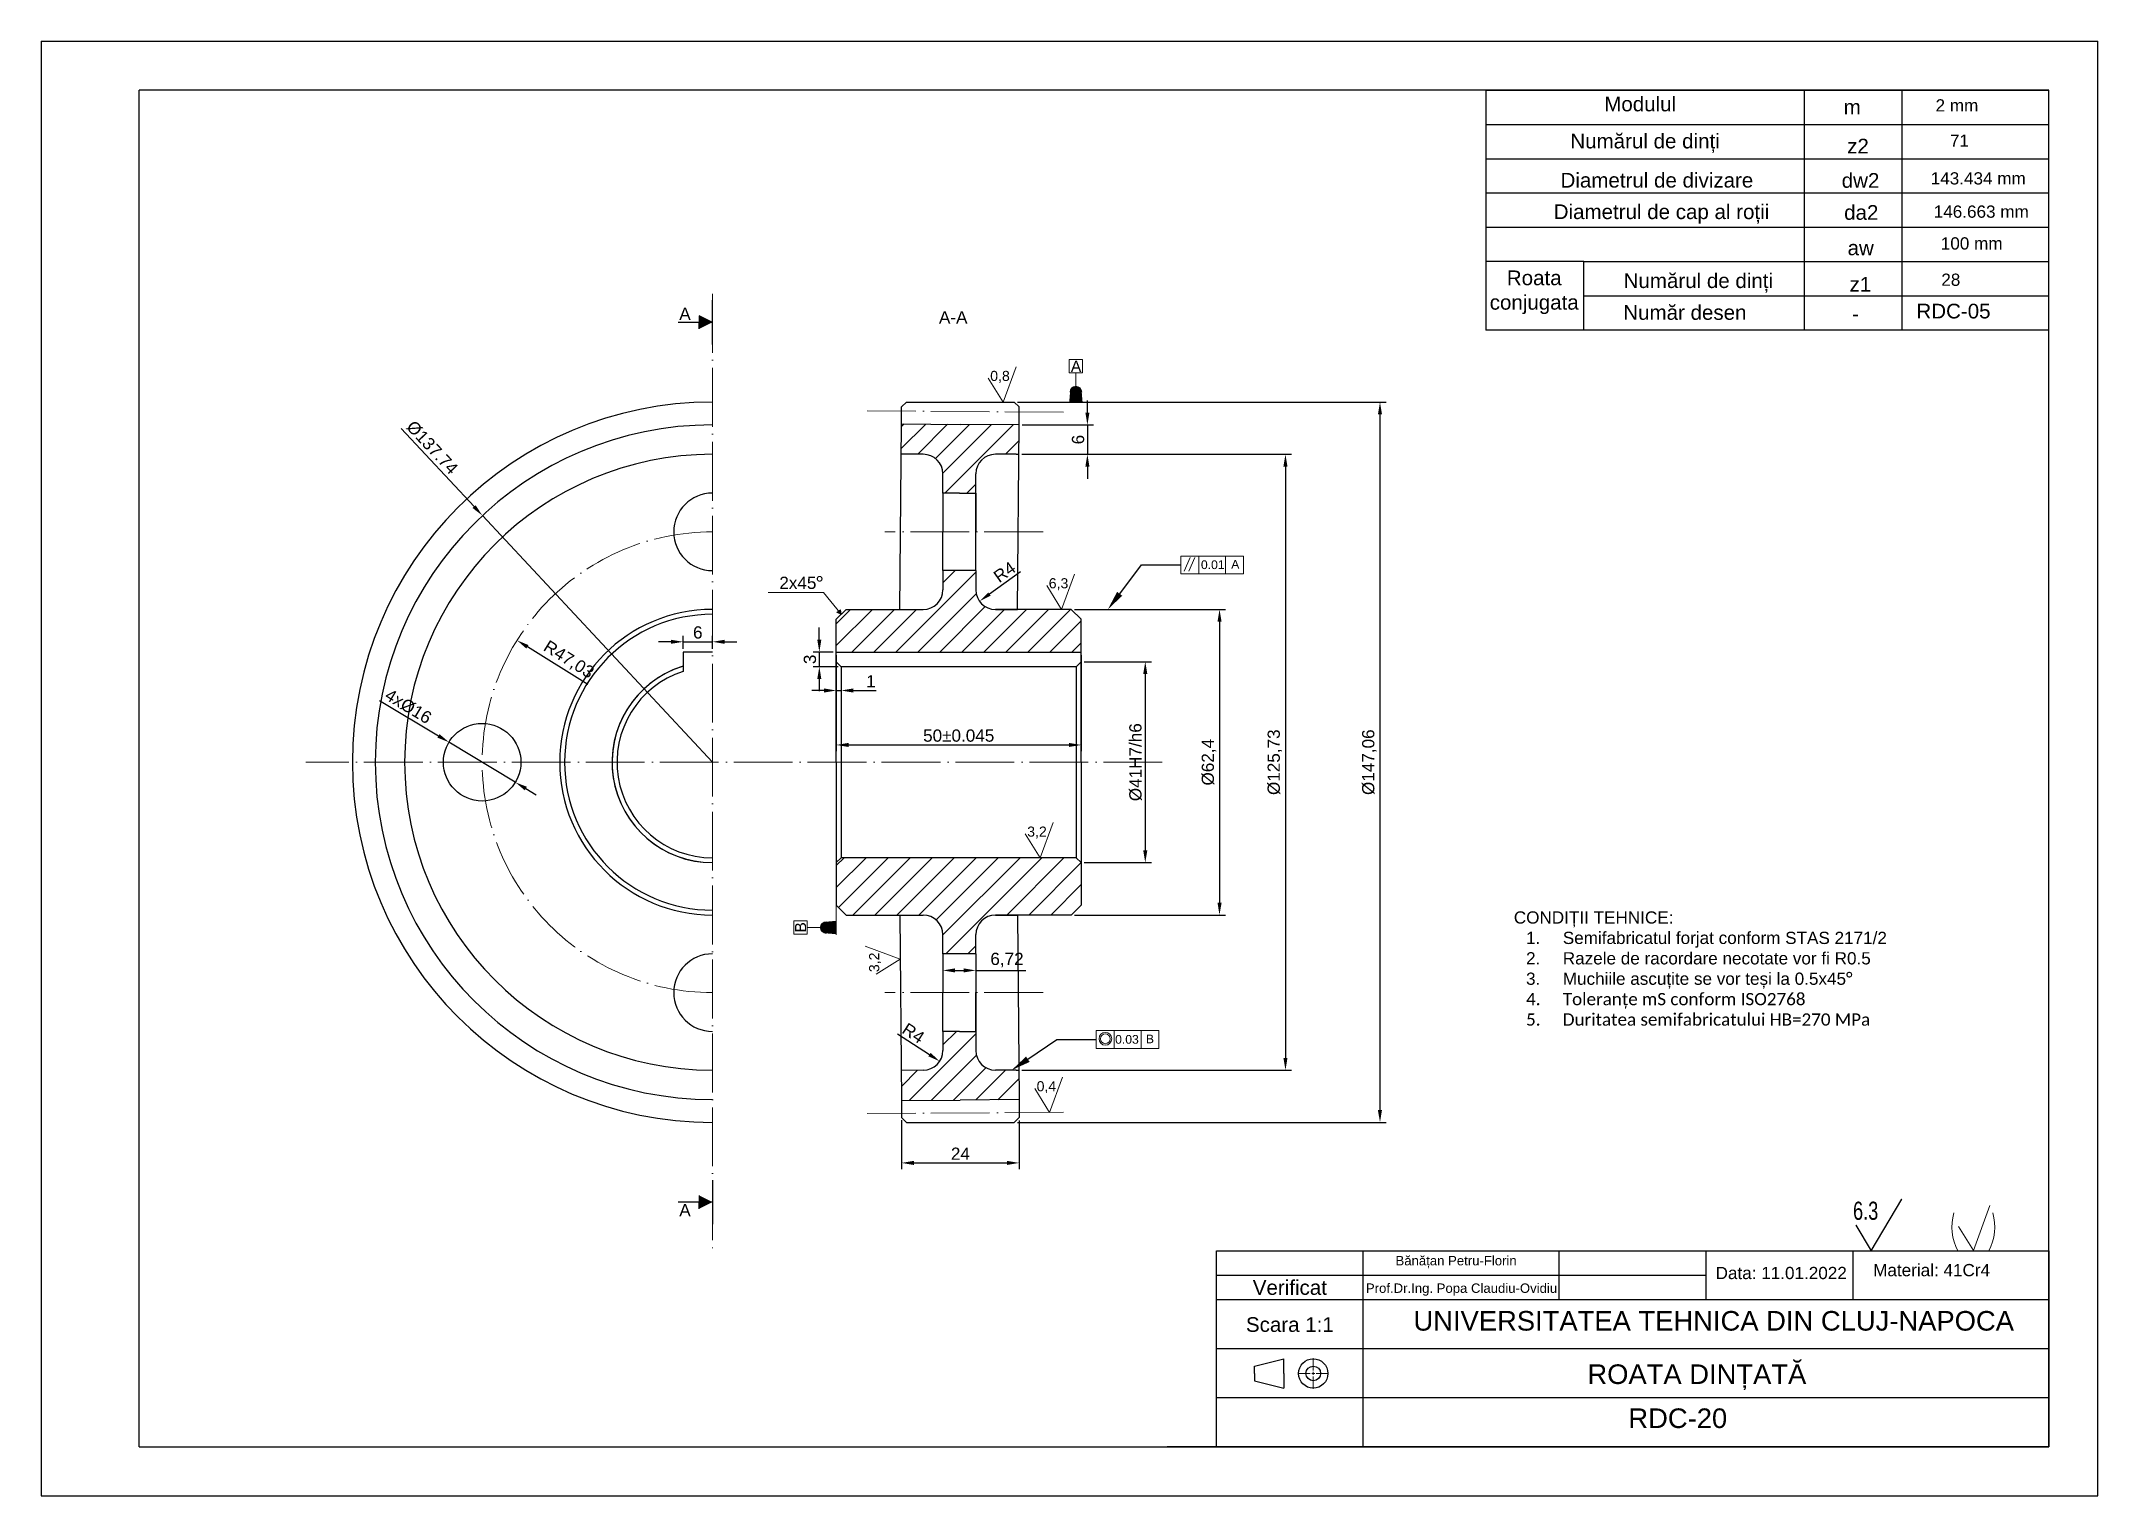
# Model space of a CAD drawing. Header units: millimetres. Extents: x 151 to 571, y 32 to 329.
import ezdxf
from ezdxf import colors
from ezdxf.entities.mleader import LeaderData, LeaderLine
from ezdxf.math import Vec2, Vec3

# ---------------------------------------------------------------- set-up
doc = ezdxf.new("R2010")
doc.units = ezdxf.units.MM
doc.header["$LTSCALE"] = 0.5
doc.linetypes.add('ACAD_ISO04W100', pattern=[30, 24, -3, 0, -3])
doc.linetypes.add('CENTER2', pattern=[28.575, 19.05, -3.175, 3.175, -3.175])
for name, color, linetype, lineweight in [('Center line', 150, 'CENTER2', 0), ('Centerline', 7, 'ACAD_ISO04W100', 13), ('Linii groase', 7, 'Continuous', 30), ('Linii subtiri', 7, 'Continuous', 13)]:
    doc.layers.add(name, color=color, linetype=linetype, lineweight=lineweight)
doc.styles.add('SLDTEXTSTYLE0', font='TXT', dxfattribs={"width": 0.75})
doc.styles.get("Standard").update_dxf_attribs({"font": 'arial.ttf'})
doc.dimstyles.new('ISO-25', dxfattribs={"dimtxt": 2.5, "dimasz": 2.5, "dimexe": 1.25, "dimexo": 0.625, "dimtad": 1, "dimtxsty": 'Standard', "dimcen": 2.5, "dimadec": 0, "dimazin": 0, "dimtfac": 1, "dimtmove": 0, "dimatfit": 3, "dimfxl": 1, "dimarcsym": 0})

# ---------------------------------------------------------------- blocks, each defined once
blk = doc.blocks.new('*U5')
at = {"layer": 'Center line', "color": 0, "linetype": 'CENTER2', "transparency": 16777216}
for p, q in [((-3.12, 0), (-0.6, 0)), ((0, 0.6), (0, 3.12)), ((0.6, 0), (3.12, 0)), ((0, -3.12), (0, -0.6))]:
    blk.add_line(p, q, dxfattribs=at)
at = {"layer": 'Center line', "color": 0, "linetype": 'Continuous', "transparency": 16777216}
for p, q in [((-0.3, 0), (0.3, 0)), ((0, -0.3), (0, 0.3))]:
    blk.add_line(p, q, dxfattribs=at)
blk = doc.blocks.new('SW_SFSYMBOL_0')
at = {"color": 0, "linetype": 'Continuous', "lineweight": 0}
for q in [(9.96, 5.29), (0.59, 0)]:
    blk.add_line((3.72, -5.29), q, dxfattribs=at)
at = {"color": 0, "linetype": 'Continuous', "lineweight": 0, "insert": (0, 4.77), "char_height": 3.704, "attachment_point": 1, "style": 'SLDTEXTSTYLE0'}
blk.add_mtext('6.3', dxfattribs=at)
blk = doc.blocks.new('*D6')
at = {"layer": 'Defpoints', "color": 0, "transparency": 16777216}
for p in [(287.63, 205.93), (281.63, 203.85), (287.63, 203.85)]:
    blk.add_point(p, dxfattribs=at)
at = {"layer": 'Linii subtiri', "color": 0, "lineweight": -2, "transparency": 16777216}
for p, q in [((279.13, 205.93), (276.63, 205.93)), ((281.63, 204.47), (281.63, 207.18)), ((281.63, 205.93), (287.63, 205.93)), ((287.63, 204.47), (287.63, 207.18)), ((290.13, 205.93), (292.63, 205.93))]:
    blk.add_line(p, q, dxfattribs=at)
at = {"layer": 'Linii subtiri', "color": 0, "transparency": 16777216}
for points in [[(279.13, 206.35), (279.13, 205.52), (281.63, 205.93)], [(290.13, 206.35), (290.13, 205.52), (287.63, 205.93)]]:
    blk.add_solid(points, dxfattribs=at)
at = {"layer": 'Linii subtiri', "color": 0, "transparency": 16777216, "insert": (284.63, 207.83), "char_height": 2.5, "attachment_point": 5}
blk.add_mtext('6', dxfattribs=at)
blk = doc.blocks.new('*D7')
at = {"layer": 'Defpoints', "color": 0, "transparency": 16777216}
for p in [(362.91, 201.85), (362.91, 160.85), (376.01, 160.85)]:
    blk.add_point(p, dxfattribs=at)
at = {"layer": 'Linii subtiri', "color": 0, "lineweight": -2, "transparency": 16777216}
for p, q in [((363.53, 201.85), (377.26, 201.85)), ((376.01, 199.35), (376.01, 163.35)), ((363.53, 160.85), (377.26, 160.85))]:
    blk.add_line(p, q, dxfattribs=at)
at = {"layer": 'Linii subtiri', "color": 0, "transparency": 16777216}
for points in [[(375.59, 199.35), (376.43, 199.35), (376.01, 201.85)], [(375.59, 163.35), (376.43, 163.35), (376.01, 160.85)]]:
    blk.add_solid(points, dxfattribs=at)
at = {"layer": 'Linii subtiri', "color": 0, "transparency": 16777216, "insert": (374.04, 181.35), "char_height": 2.5, "width": 3.267, "attachment_point": 5, "rotation": 90}
blk.add_mtext('%%C41H7/h6', dxfattribs=at)
blk = doc.blocks.new('*D9')
at = {"layer": 'Defpoints', "color": 0, "transparency": 16777216}
for p in [(350.23, 250.21), (350.18, 244.21), (364.19, 244.21)]:
    blk.add_point(p, dxfattribs=at)
at = {"layer": 'Linii subtiri', "color": 0, "lineweight": -2, "transparency": 16777216}
for p, q in [((364.19, 252.71), (364.19, 255.21)), ((350.86, 250.21), (365.44, 250.21)), ((364.19, 250.21), (364.19, 244.21)), ((350.81, 244.21), (365.44, 244.21)), ((364.19, 241.71), (364.19, 239.21))]:
    blk.add_line(p, q, dxfattribs=at)
at = {"layer": 'Linii subtiri', "color": 0, "transparency": 16777216}
for points in [[(363.78, 252.71), (364.61, 252.71), (364.19, 250.21)], [(363.78, 241.71), (364.61, 241.71), (364.19, 244.21)]]:
    blk.add_solid(points, dxfattribs=at)
at = {"layer": 'Linii subtiri', "color": 0, "transparency": 16777216, "insert": (362.29, 247.21), "char_height": 2.5, "attachment_point": 5, "rotation": 90}
blk.add_mtext('6', dxfattribs=at)
blk = doc.blocks.new('*D10')
at = {"layer": 'Defpoints', "color": 0, "transparency": 16777216}
for p in [(312.91, 203.85), (362.91, 203.85), (362.91, 184.87)]:
    blk.add_point(p, dxfattribs=at)
at = {"layer": 'Linii subtiri', "color": 0, "lineweight": -2, "transparency": 16777216}
for p, q in [((312.91, 203.22), (312.91, 183.62)), ((362.91, 203.22), (362.91, 183.62)), ((315.41, 184.87), (360.41, 184.87))]:
    blk.add_line(p, q, dxfattribs=at)
at = {"layer": 'Linii subtiri', "color": 0, "transparency": 16777216}
for points in [[(315.41, 185.29), (315.41, 184.46), (312.91, 184.87)], [(360.41, 185.29), (360.41, 184.46), (362.91, 184.87)]]:
    blk.add_solid(points, dxfattribs=at)
at = {"layer": 'Linii subtiri', "color": 0, "transparency": 16777216, "insert": (337.91, 186.77), "char_height": 2.5, "width": 3.5726, "attachment_point": 5}
blk.add_mtext('50%%P0.045', dxfattribs=at)
blk = doc.blocks.new('*D12')
at = {"layer": 'Defpoints', "color": 0, "transparency": 16777216}
for p in [(334.68, 142.23), (341.4, 142.23), (341.4, 138.84)]:
    blk.add_point(p, dxfattribs=at)
at = {"layer": 'Linii subtiri', "color": 0, "lineweight": -2, "transparency": 16777216}
for p, q in [((334.68, 141.6), (334.68, 137.59)), ((337.18, 138.84), (338.9, 138.84)), ((341.4, 141.6), (341.4, 137.59)), ((341.4, 138.84), (351.64, 138.84))]:
    blk.add_line(p, q, dxfattribs=at)
at = {"layer": 'Linii subtiri', "color": 0, "transparency": 16777216}
for points in [[(337.18, 139.26), (337.18, 138.42), (334.68, 138.84)], [(338.9, 139.26), (338.9, 138.42), (341.4, 138.84)]]:
    blk.add_solid(points, dxfattribs=at)
at = {"layer": 'Linii subtiri', "color": 0, "transparency": 16777216, "insert": (347.77, 140.97), "char_height": 2.5, "attachment_point": 5}
blk.add_mtext('6,72', dxfattribs=at)
blk = doc.blocks.new('*D14')
at = {"layer": 'Defpoints', "color": 0, "transparency": 16777216}
for p in [(247.72, 206.23), (287.63, 181.35)]:
    blk.add_point(p, dxfattribs=at)
at = {"layer": 'Linii subtiri', "color": 0, "lineweight": -2, "transparency": 16777216}
blk.add_line((262.21, 197.19), (249.84, 204.91), dxfattribs=at)
at = {"layer": 'Linii subtiri', "color": 0, "transparency": 16777216}
blk.add_solid([(250.06, 205.26), (249.62, 204.55), (247.72, 206.23)], dxfattribs=at)
at = {"layer": 'Linii subtiri', "color": 0, "transparency": 16777216, "insert": (258.21, 202.19), "char_height": 2.5, "attachment_point": 5, "rotation": 328.0562}
blk.add_mtext('R47,03', dxfattribs=at)
blk = doc.blocks.new('*D15')
at = {"layer": 'Defpoints', "color": 0, "transparency": 16777216}
for p in [(233.82, 185.43), (247.37, 177.26)]:
    blk.add_point(p, dxfattribs=at)
at = {"layer": 'Linii subtiri', "color": 0, "lineweight": -2, "transparency": 16777216}
for p, q in [((219.65, 193.98), (231.67, 186.73)), ((247.37, 177.26), (233.82, 185.43)), ((249.51, 175.96), (251.65, 174.67))]:
    blk.add_line(p, q, dxfattribs=at)
at = {"layer": 'Linii subtiri', "color": 0, "transparency": 16777216}
for points in [[(231.89, 187.08), (231.46, 186.37), (233.82, 185.43)], [(249.73, 176.32), (249.3, 175.61), (247.37, 177.26)]]:
    blk.add_solid(points, dxfattribs=at)
at = {"layer": 'Linii subtiri', "color": 0, "transparency": 16777216, "insert": (225.52, 192.74), "char_height": 2.5, "attachment_point": 5, "rotation": 328.8965}
blk.add_mtext('4x%%C16', dxfattribs=at)
blk = doc.blocks.new('*D16')
at = {"layer": 'Defpoints', "color": 0, "transparency": 16777216}
for p in [(350.18, 244.21), (350.18, 118.48), (404.64, 118.48)]:
    blk.add_point(p, dxfattribs=at)
at = {"layer": 'Linii subtiri', "color": 0, "lineweight": -2, "transparency": 16777216}
for p, q in [((350.81, 244.21), (405.89, 244.21)), ((404.64, 241.71), (404.64, 120.98)), ((350.81, 118.48), (405.89, 118.48))]:
    blk.add_line(p, q, dxfattribs=at)
at = {"layer": 'Linii subtiri', "color": 0, "transparency": 16777216}
for points in [[(404.22, 241.71), (405.05, 241.71), (404.64, 244.21)], [(404.22, 120.98), (405.05, 120.98), (404.64, 118.48)]]:
    blk.add_solid(points, dxfattribs=at)
at = {"layer": 'Linii subtiri', "color": 0, "transparency": 16777216, "insert": (402.47, 181.35), "char_height": 2.5, "attachment_point": 5, "rotation": 90}
blk.add_mtext('%%C125,73', dxfattribs=at)
blk = doc.blocks.new('*D17')
at = {"layer": 'Defpoints', "color": 0, "transparency": 16777216}
for p in [(326.26, 108.86), (350.26, 108.82), (350.26, 99.54)]:
    blk.add_point(p, dxfattribs=at)
at = {"layer": 'Linii subtiri', "color": 0, "lineweight": -2, "transparency": 16777216}
for p, q in [((326.26, 108.24), (326.26, 98.29)), ((350.26, 108.19), (350.26, 98.29)), ((328.76, 99.54), (347.76, 99.54))]:
    blk.add_line(p, q, dxfattribs=at)
at = {"layer": 'Linii subtiri', "color": 0, "transparency": 16777216}
for points in [[(328.76, 99.96), (328.76, 99.12), (326.26, 99.54)], [(347.76, 99.96), (347.76, 99.12), (350.26, 99.54)]]:
    blk.add_solid(points, dxfattribs=at)
at = {"layer": 'Linii subtiri', "color": 0, "transparency": 16777216, "insert": (338.26, 101.42), "char_height": 2.5, "attachment_point": 5}
blk.add_mtext('24', dxfattribs=at)
blk = doc.blocks.new('*D18')
at = {"layer": 'Defpoints', "color": 0, "transparency": 16777216}
for p in [(342.15, 214.22), (345.4, 216.55)]:
    blk.add_point(p, dxfattribs=at)
at = {"layer": 'Linii subtiri', "color": 0, "lineweight": -2, "transparency": 16777216}
blk.add_line((350.51, 220.19), (344.18, 215.67), dxfattribs=at)
at = {"layer": 'Linii subtiri', "color": 0, "transparency": 16777216}
blk.add_solid([(343.94, 216.01), (344.43, 215.33), (342.15, 214.22)], dxfattribs=at)
at = {"layer": 'Linii subtiri', "color": 0, "transparency": 16777216, "insert": (347.27, 220.18), "char_height": 2.5, "attachment_point": 5, "rotation": 35.5129}
blk.add_mtext('R4', dxfattribs=at)
blk = doc.blocks.new('*D19')
at = {"layer": 'Defpoints', "color": 0, "transparency": 16777216}
for p in [(312.91, 203.85), (309.45, 200.85), (313.91, 200.85)]:
    blk.add_point(p, dxfattribs=at)
at = {"layer": 'Linii subtiri', "color": 0, "lineweight": -2, "transparency": 16777216}
for p, q in [((309.45, 206.35), (309.45, 208.85)), ((312.28, 203.85), (308.2, 203.85)), ((309.45, 203.85), (309.45, 200.85)), ((313.28, 200.85), (308.2, 200.85)), ((309.45, 198.35), (309.45, 195.85))]:
    blk.add_line(p, q, dxfattribs=at)
at = {"layer": 'Linii subtiri', "color": 0, "transparency": 16777216}
for points in [[(309.03, 206.35), (309.86, 206.35), (309.45, 203.85)], [(309.03, 198.35), (309.86, 198.35), (309.45, 200.85)]]:
    blk.add_solid(points, dxfattribs=at)
at = {"layer": 'Linii subtiri', "color": 0, "transparency": 16777216, "insert": (307.54, 202.35), "char_height": 2.5, "attachment_point": 5, "rotation": 90}
blk.add_mtext('3', dxfattribs=at)
blk = doc.blocks.new('*D21')
at = {"layer": 'Defpoints', "color": 0, "transparency": 16777216}
for p in [(312.91, 198.35), (313.91, 198.35), (313.91, 195.99)]:
    blk.add_point(p, dxfattribs=at)
at = {"layer": 'Linii subtiri', "color": 0, "lineweight": -2, "transparency": 16777216}
for p, q in [((312.91, 197.72), (312.91, 194.74)), ((313.91, 197.72), (313.91, 194.74)), ((310.41, 195.99), (307.91, 195.99)), ((312.91, 195.99), (313.91, 195.99)), ((316.41, 195.99), (321.08, 195.99))]:
    blk.add_line(p, q, dxfattribs=at)
at = {"layer": 'Linii subtiri', "color": 0, "transparency": 16777216}
for points in [[(310.41, 196.41), (310.41, 195.57), (312.91, 195.99)], [(316.41, 196.41), (316.41, 195.57), (313.91, 195.99)]]:
    blk.add_solid(points, dxfattribs=at)
at = {"layer": 'Linii subtiri', "color": 0, "transparency": 16777216, "insert": (319.99, 197.87), "char_height": 2.5, "attachment_point": 5}
blk.add_mtext('1', dxfattribs=at)
blk = doc.blocks.new('*D22')
at = {"layer": 'Defpoints', "color": 0, "transparency": 16777216}
for p in [(360.91, 212.55), (360.91, 150.15), (391.17, 150.15)]:
    blk.add_point(p, dxfattribs=at)
at = {"layer": 'Linii subtiri', "color": 0, "lineweight": -2, "transparency": 16777216}
for p, q in [((361.53, 212.55), (392.42, 212.55)), ((391.17, 210.05), (391.17, 152.65)), ((361.53, 150.15), (392.42, 150.15))]:
    blk.add_line(p, q, dxfattribs=at)
at = {"layer": 'Linii subtiri', "color": 0, "transparency": 16777216}
for points in [[(390.76, 210.05), (391.59, 210.05), (391.17, 212.55)], [(390.76, 152.65), (391.59, 152.65), (391.17, 150.15)]]:
    blk.add_solid(points, dxfattribs=at)
at = {"layer": 'Linii subtiri', "color": 0, "transparency": 16777216, "insert": (389.01, 181.35), "char_height": 2.5, "attachment_point": 5, "rotation": 90}
blk.add_mtext('%%C62,4', dxfattribs=at)
blk = doc.blocks.new('*D24')
at = {"layer": 'Defpoints', "color": 0, "transparency": 16777216}
for p in [(240.65, 231.7), (287.63, 181.35)]:
    blk.add_point(p, dxfattribs=at)
at = {"layer": 'Linii subtiri', "color": 0, "lineweight": -2, "transparency": 16777216}
for p, q in [((224.06, 249.49), (238.95, 233.53)), ((287.63, 181.35), (240.65, 231.7))]:
    blk.add_line(p, q, dxfattribs=at)
at = {"layer": 'Linii subtiri', "color": 0, "transparency": 16777216}
blk.add_solid([(239.25, 233.82), (238.64, 233.25), (240.65, 231.7)], dxfattribs=at)
at = {"layer": 'Linii subtiri', "color": 0, "transparency": 16777216, "insert": (230.39, 245.59), "char_height": 2.5, "attachment_point": 5, "rotation": 313.0098}
blk.add_mtext('%%C137.74', dxfattribs=at)
blk = doc.blocks.new('*D25')
at = {"layer": 'Defpoints', "color": 0, "transparency": 16777216}
for p in [(349.26, 254.88), (349.26, 107.82), (423.94, 107.82)]:
    blk.add_point(p, dxfattribs=at)
at = {"layer": 'Linii subtiri', "color": 0, "lineweight": -2, "transparency": 16777216}
for p, q in [((349.89, 254.88), (425.19, 254.88)), ((423.94, 252.38), (423.94, 110.32)), ((349.89, 107.82), (425.19, 107.82))]:
    blk.add_line(p, q, dxfattribs=at)
at = {"layer": 'Linii subtiri', "color": 0, "transparency": 16777216}
for points in [[(423.52, 252.38), (424.35, 252.38), (423.94, 254.88)], [(423.52, 110.32), (424.35, 110.32), (423.94, 107.82)]]:
    blk.add_solid(points, dxfattribs=at)
at = {"layer": 'Linii subtiri', "color": 0, "transparency": 16777216, "insert": (421.77, 181.35), "char_height": 2.5, "attachment_point": 5, "rotation": 90}
blk.add_mtext('%%C147,06', dxfattribs=at)
blk = doc.blocks.new('*D27')
at = {"layer": 'Defpoints', "color": 0, "transparency": 16777216}
for p in [(330.68, 122.48), (334.03, 120.29)]:
    blk.add_point(p, dxfattribs=at)
at = {"layer": 'Linii subtiri', "color": 0, "lineweight": -2, "transparency": 16777216}
blk.add_line((325.43, 125.9), (331.94, 121.66), dxfattribs=at)
at = {"layer": 'Linii subtiri', "color": 0, "transparency": 16777216}
blk.add_solid([(332.17, 122.01), (331.71, 121.31), (334.03, 120.29)], dxfattribs=at)
at = {"layer": 'Linii subtiri', "color": 0, "transparency": 16777216, "insert": (328.66, 126.03), "char_height": 2.5, "attachment_point": 5, "rotation": 326.8773}
blk.add_mtext('R4', dxfattribs=at)

msp = doc.modelspace()

# ---------------------------------------------------------------- hatches: boundary and pattern name
at = {"layer": 'Linii groase'}
h = msp.add_hatch(color=256, dxfattribs=at)
h.dxf.hatch_style = 1
h.paths.add_polyline_path([(284.944, 271.154), (284.944, 269.815), (287.629, 271.154)])
h.paths.add_polyline_path([(284.944, 272.493), (284.944, 271.154), (287.629, 271.154)])
h = msp.add_hatch(color=256, dxfattribs=at)
h.dxf.hatch_style = 1
h.paths.add_polyline_path([(284.944, 91.536), (284.944, 92.875), (287.629, 91.536)])
h.paths.add_polyline_path([(284.944, 90.197), (284.944, 91.536), (287.629, 91.536)])
at = {"layer": 'Linii subtiri'}
h = msp.add_hatch(color=256, dxfattribs=at)
h.dxf.hatch_style = 1
h.paths.add_polyline_path([(363.03, 256.919, 1), (360.652, 256.919), (360.473, 254.875), (363.209, 254.875)])
h = msp.add_hatch(dxfattribs=at)
h.set_pattern_fill('ANSI31', color=256)
h.paths.add_polyline_path([(350.182, 118.481), (349.639, 118.477), (345.404, 118.477, -0.4142136), (341.404, 122.477), (341.404, 126.394), (338.044, 126.394), (334.684, 126.394), (334.684, 122.477, -0.4142136), (330.684, 118.477), (326.181, 118.438), (326.234, 112.272), (338.234, 112.376), (350.233, 112.479)])
h.paths.add_polyline_path([(345.404, 244.214), (349.639, 244.214), (350.182, 244.209), (350.233, 250.211), (338.234, 250.315), (326.234, 250.418), (326.181, 244.252), (330.684, 244.214, -0.4142136), (334.684, 240.214), (334.684, 236.297), (338.044, 236.297), (341.404, 236.297), (341.404, 236.82), (341.404, 240.214, -0.4142136)])
edge = h.paths.add_edge_path()
edge.add_line((312.907, 203.845), (362.907, 203.845))
edge.add_line((362.907, 203.845), (362.907, 211.545))
edge.add_line((362.907, 211.545), (361.907, 212.545))
edge.add_line((361.907, 212.545), (349.907, 212.545))
edge.add_line((349.907, 212.545), (345.404, 212.545))
edge.add_arc((345.404, 216.545), 4, 180, 270, ccw=False)
edge.add_line((341.404, 216.545), (341.404, 220.463))
edge.add_line((341.404, 220.463), (334.684, 220.463))
edge.add_line((334.684, 220.463), (334.684, 216.545))
edge.add_arc((330.684, 216.545), 4, -90, 0, ccw=False)
edge.add_line((330.684, 212.545), (328.227, 212.545))
edge.add_line((328.227, 212.545), (325.907, 212.545))
edge.add_line((325.907, 212.545), (313.907, 212.545))
edge.add_line((313.907, 212.545), (312.907, 211.545))
edge.add_line((312.907, 211.545), (312.907, 203.845))
h = msp.add_hatch(color=256, dxfattribs=at)
h.dxf.hatch_style = 1
h.paths.add_polyline_path([(313.027, 211.906), (313.385, 212.194), (313.907, 211.545)])
h = msp.add_hatch(color=256, dxfattribs=at)
h.dxf.hatch_style = 1
h.paths.add_polyline_path([(313.742, 212.482), (313.385, 212.194), (313.907, 211.545)])
h = msp.add_hatch(dxfattribs=at)
h.set_pattern_fill('ANSI31', color=256)
h.paths.add_polyline_path([(362.907, 152.145), (362.907, 160.845), (361.907, 161.845), (313.907, 161.845), (312.907, 160.845), (312.907, 152.145), (314.907, 150.145), (325.907, 150.145), (330.684, 150.145, -0.4142136), (334.684, 146.145), (334.684, 142.228), (341.404, 142.228), (341.404, 146.145, -0.4142136), (345.404, 150.145), (349.907, 150.145), (360.907, 150.145)])
h = msp.add_hatch(color=256, dxfattribs=at)
h.dxf.hatch_style = 1
h.paths.add_polyline_path([(310.872, 148.788, 1), (310.872, 146.41), (312.916, 146.231), (312.916, 148.967)])

# ---------------------------------------------------------------- linework, layer by layer
for p, q in [((150.536, 328.566), (150.536, 31.566)), ((150.536, 328.566), (570.536, 328.566)), ((570.536, 31.566), (570.536, 328.566)), ((170.536, 41.566), (170.536, 318.566)), ((560.536, 318.566), (170.536, 318.566)), ((445.536, 318.566), (445.536, 276.566)), ((445.536, 318.566), (560.536, 318.566)), ((510.536, 318.566), (510.536, 276.566)), ((530.536, 318.566), (530.536, 276.566)), ((560.536, 41.566), (560.536, 318.566)), ((560.536, 269.566), (560.536, 318.566)), ((445.536, 290.566), (560.536, 290.566)), ((465.536, 290.566), (465.536, 290.486)), ((465.536, 283.566), (445.536, 283.566)), ((465.536, 283.566), (560.536, 283.566)), ((465.536, 269.566), (465.536, 283.566)), ((445.536, 276.566), (445.536, 269.566)), ((465.536, 276.566), (560.536, 276.566)), ((510.536, 276.566), (510.536, 269.566)), ((530.536, 276.566), (530.536, 269.566)), ((560.536, 269.566), (445.536, 269.566)), ((524.253, 81.566), (530.496, 92.149)), ((521.131, 86.857), (524.253, 81.566)), ((390.536, 81.566), (560.536, 81.566)), ((390.536, 41.566), (390.536, 81.566)), ((420.536, 41.566), (420.536, 81.566)), ((460.536, 71.566), (460.536, 81.566)), ((490.536, 71.566), (490.536, 81.566)), ((520.536, 71.566), (520.536, 81.566)), ((560.536, 81.566), (560.536, 41.566)), ((490.536, 76.566), (390.536, 76.566)), ((560.536, 71.566), (390.536, 71.566)), ((560.536, 61.566), (390.536, 61.566)), ((398.312, 58.02), (404.312, 59.52)), ((404.312, 56.52), (404.312, 59.52)), ((398.312, 56.52), (398.312, 58.02)), ((398.312, 56.52), (398.312, 55.02)), ((398.312, 55.02), (404.312, 53.52)), ((404.312, 56.52), (404.312, 53.52)), ((560.536, 51.566), (390.536, 51.566)), ((170.536, 41.566), (560.536, 41.566)), ((560.536, 41.566), (380.496, 41.566)), ((150.536, 31.566), (570.536, 31.566))]:
    msp.add_line(p, q)
at = {"color": 7, "linetype": 'Continuous', "lineweight": 18}
for p, q in [((445.536, 318.566), (445.536, 290.566)), ((510.536, 318.566), (510.536, 290.566)), ((530.536, 318.566), (530.536, 290.566)), ((560.536, 290.566), (445.536, 290.566)), ((445.536, 290.566), (445.536, 276.566)), ((465.536, 290.566), (465.536, 290.486)), ((510.536, 290.566), (510.536, 276.566)), ((530.536, 290.566), (530.536, 276.566)), ((465.536, 283.566), (560.536, 283.566)), ((560.536, 276.566), (465.536, 276.566))]:
    msp.add_line(p, q, dxfattribs=at)
at = {"color": 7, "linetype": 'Continuous', "lineweight": 30}
for p, q in [((445.536, 311.566), (560.536, 311.566)), ((445.536, 304.566), (560.536, 304.566)), ((445.536, 297.566), (560.536, 297.566))]:
    msp.add_line(p, q, dxfattribs=at)
for radius in [3, 1.5]:
    msp.add_circle((410.311, 56.553), radius)
at = {"layer": 'Centerline'}
for p, q in [((287.629, 276.946), (287.629, 81.738)), ((359.324, 252.816), (319.188, 253.066)), ((355.143, 228.38), (322.852, 228.38)), ((312.907, 200.845), (312.907, 203.845)), ((379.461, 181.345), (204.619, 181.345)), ((355.143, 134.311), (322.852, 134.311)), ((359.324, 109.874), (319.188, 109.625))]:
    msp.add_line(p, q, dxfattribs=at)
msp.add_arc((287.629, 181.345), 47.035, 90, 270, dxfattribs=at)
at = {"layer": 'Linii groase'}
for p, q in [((287.629, 266.654), (287.629, 275.654)), ((287.629, 271.154), (280.629, 271.154)), ((287.629, 271.154), (284.944, 272.493)), ((284.944, 272.493), (284.944, 271.154)), ((284.944, 269.815), (284.944, 271.154)), ((326.234, 250.418), (326.259, 253.266)), ((326.259, 253.266), (326.261, 253.872)), ((326.261, 253.875), (327.261, 254.875)), ((326.261, 253.872), (326.261, 253.875)), ((327.261, 254.875), (349.26, 254.875)), ((350.26, 253.875), (349.26, 254.875)), ((350.233, 250.211), (350.258, 253.059)), ((350.258, 253.059), (350.26, 253.872)), ((350.26, 253.872), (350.26, 253.875)), ((325.907, 212.547), (326.234, 250.42)), ((326.234, 250.418), (338.234, 250.315)), ((350.233, 250.211), (338.234, 250.315)), ((349.908, 212.545), (350.233, 250.211)), ((330.684, 244.214), (326.181, 244.252)), ((349.639, 244.214), (345.404, 244.214)), ((349.639, 244.214), (350.182, 244.209)), ((334.684, 236.297), (334.684, 240.214)), ((341.404, 236.297), (341.404, 240.214)), ((338.044, 236.297), (334.684, 236.297)), ((334.684, 236.297), (334.684, 228.38)), ((338.044, 236.297), (341.404, 236.297)), ((341.404, 228.38), (341.404, 236.82)), ((341.404, 236.297), (341.404, 228.38)), ((334.684, 220.463), (334.684, 228.38)), ((341.404, 220.463), (341.404, 228.38)), ((341.404, 220.463), (334.684, 220.463)), ((334.684, 220.463), (334.684, 216.545)), ((341.404, 220.463), (341.404, 216.545)), ((314.907, 212.545), (312.907, 210.545)), ((312.907, 200.845), (312.907, 210.545)), ((314.907, 212.545), (325.907, 212.545)), ((325.907, 212.545), (330.684, 212.545)), ((349.907, 212.545), (345.404, 212.545)), ((345.404, 212.545), (349.907, 212.545)), ((360.907, 212.545), (349.907, 212.545)), ((360.907, 212.545), (362.907, 210.545)), ((362.907, 200.845), (362.907, 210.545)), ((287.629, 203.845), (281.629, 203.845)), ((281.629, 203.845), (281.629, 199.899)), ((312.907, 200.845), (312.907, 203.845)), ((312.907, 203.845), (362.907, 203.845)), ((312.907, 201.845), (313.907, 200.845)), ((362.907, 201.845), (361.907, 200.845)), ((312.907, 181.345), (312.907, 200.845)), ((312.907, 200.845), (312.907, 195.845)), ((361.907, 200.845), (313.907, 200.845)), ((313.907, 200.845), (313.907, 161.845)), ((361.907, 200.845), (361.907, 161.845)), ((362.907, 181.345), (362.907, 200.845)), ((312.907, 181.345), (312.907, 161.845)), ((362.907, 181.345), (362.907, 161.845)), ((312.907, 161.845), (312.907, 152.145)), ((312.907, 160.845), (313.907, 161.845)), ((361.907, 161.845), (313.907, 161.845)), ((362.907, 160.845), (361.907, 161.845)), ((362.907, 161.845), (362.907, 152.145)), ((312.907, 152.145), (314.907, 150.145)), ((362.907, 152.145), (360.907, 150.145)), ((314.907, 150.145), (325.907, 150.145)), ((325.907, 150.145), (330.684, 150.145)), ((325.907, 150.143), (326.234, 112.27)), ((349.907, 150.145), (345.404, 150.145)), ((345.404, 150.145), (349.907, 150.145)), ((360.907, 150.145), (349.907, 150.145)), ((360.907, 150.145), (349.907, 150.145)), ((349.908, 150.145), (350.233, 112.479)), ((334.684, 142.228), (334.684, 146.145)), ((341.404, 142.228), (341.404, 146.145)), ((334.684, 142.228), (334.684, 134.311)), ((341.404, 142.228), (334.684, 142.228)), ((341.404, 142.228), (341.404, 134.311)), ((334.684, 126.394), (334.684, 134.311)), ((341.404, 126.394), (341.404, 134.311)), ((341.404, 134.311), (341.404, 125.87)), ((338.044, 126.394), (334.684, 126.394)), ((334.684, 126.394), (334.684, 122.477)), ((338.044, 126.394), (341.404, 126.394)), ((341.404, 126.394), (341.404, 122.477)), ((330.684, 118.477), (326.181, 118.438)), ((349.639, 118.477), (345.404, 118.477)), ((349.639, 118.477), (350.182, 118.481)), ((326.234, 112.272), (338.234, 112.376)), ((326.234, 112.272), (326.259, 109.424)), ((326.259, 109.424), (326.261, 108.818)), ((350.233, 112.479), (338.234, 112.376)), ((350.233, 112.479), (350.258, 109.631)), ((350.233, 112.479), (350.258, 109.631)), ((350.258, 109.631), (350.26, 108.818)), ((326.261, 108.818), (326.261, 108.815)), ((326.261, 108.815), (327.261, 107.815)), ((327.261, 107.815), (349.26, 107.815)), ((350.26, 108.815), (349.26, 107.815)), ((350.26, 108.818), (350.26, 108.815)), ((284.944, 92.875), (284.944, 91.536)), ((287.629, 96.036), (287.629, 87.036)), ((287.629, 91.536), (280.629, 91.536)), ((284.944, 90.197), (284.944, 91.536))]:
    msp.add_line(p, q, dxfattribs=at)
msp.add_circle((240.594, 181.345), 7.917, dxfattribs=at)
for centre, radius, start, end in [((287.629, 181.345), 73.53, 90, 270), ((287.629, 181.345), 68.868, 90, 270), ((287.629, 181.345), 62.865, 90, 270), ((330.684, 240.214), 4, 0, 90), ((345.404, 240.214), 4, 90, 180), ((287.629, 228.38), 7.917, 90, 270), ((330.684, 216.545), 4, 270, 0), ((345.404, 216.545), 4, 180, 270), ((287.629, 181.345), 31.2, 90, 270), ((287.629, 181.345), 30.2, 90, 270), ((287.629, 181.345), 20.5, 107.01865, 270), ((287.629, 181.345), 20.5, 107.92021, 270), ((287.629, 181.345), 19.5, 107.92021, 270), ((330.684, 146.145), 4, 0, 90), ((345.404, 146.145), 4, 90, 180), ((287.629, 134.311), 7.917, 90, 270), ((330.684, 122.477), 4, 270, 0), ((345.404, 122.477), 4, 180, 270)]:
    msp.add_arc(centre, radius, start, end, dxfattribs=at)
at = {"layer": 'Linii subtiri'}
for p, q in [((346.979, 254.875), (349.64, 262.069)), ((363.209, 263.58), (360.473, 263.58)), ((360.473, 263.58), (360.473, 260.844)), ((360.473, 260.844), (361.841, 260.844)), ((361.841, 258.108), (361.841, 260.844)), ((361.841, 260.844), (363.209, 260.844)), ((363.209, 260.844), (363.209, 263.58)), ((346.979, 254.875), (343.953, 259.777)), ((383.261, 223.446), (383.261, 219.783)), ((386.924, 223.446), (383.261, 223.446)), ((385.183, 223.176), (383.92, 220.359)), ((386.151, 223.176), (384.889, 220.359)), ((392.418, 223.446), (386.924, 223.446)), ((386.924, 219.783), (386.924, 223.446)), ((396.081, 223.446), (392.418, 223.446)), ((392.418, 219.783), (392.418, 223.446)), ((396.081, 219.783), (396.081, 223.446)), ((358.929, 212.545), (361.59, 219.739)), ((383.261, 219.783), (386.924, 219.783)), ((386.924, 219.783), (392.418, 219.783)), ((392.418, 219.783), (396.081, 219.783)), ((298.981, 215.993), (310.323, 215.993)), ((310.323, 215.993), (313.907, 211.545)), ((358.929, 212.545), (355.904, 217.447)), ((313.027, 211.906), (313.385, 212.194)), ((313.907, 211.545), (313.027, 211.906)), ((313.742, 212.482), (313.385, 212.194)), ((313.907, 211.545), (313.742, 212.482)), ((328.227, 212.545), (330.684, 212.545)), ((354.526, 161.845), (357.187, 169.039)), ((354.526, 161.845), (351.501, 166.747)), ((312.907, 152.145), (312.907, 146.113)), ((306.947, 148.967), (304.211, 148.967)), ((304.211, 148.967), (304.211, 146.231)), ((306.947, 147.599), (306.947, 148.967)), ((309.683, 147.599), (306.947, 147.599)), ((306.947, 146.231), (306.947, 147.599)), ((328.227, 150.145), (330.684, 150.145)), ((304.211, 146.231), (306.947, 146.231)), ((325.985, 141.122), (318.791, 143.783)), ((325.985, 141.122), (321.084, 138.096)), ((365.982, 122.879), (365.982, 126.542)), ((365.982, 126.542), (369.645, 126.542)), ((369.645, 126.542), (375.139, 126.542)), ((369.645, 122.879), (369.645, 126.542)), ((375.139, 126.542), (378.802, 126.542)), ((375.139, 122.879), (375.139, 126.542)), ((378.802, 126.542), (378.802, 122.879)), ((369.645, 122.879), (365.982, 122.879)), ((375.139, 122.879), (369.645, 122.879)), ((378.802, 122.879), (375.139, 122.879)), ((356.454, 109.857), (353.429, 114.758)), ((356.454, 109.857), (359.116, 117.051)), ((545.108, 81.644), (548.507, 90.834)), ((545.108, 81.644), (542.083, 86.546))]:
    msp.add_line(p, q, dxfattribs=at)
for radius in [1.304, 0.995]:
    msp.add_circle((367.875, 124.878), radius, dxfattribs=at)
for centre, radius, start, end in [((361.841, 256.919), 1.189, 0, 180), ((310.872, 147.599), 1.189, 90, 270), ((550.939, 86.438), 10.204, 163.49369, 208.52552), ((539.277, 86.438), 10.204, 331.47448, 16.50631)]:
    msp.add_arc(centre, radius, start, end, dxfattribs=at)

# ---------------------------------------------------------------- block references
at = {"color": 7, "linetype": 'Continuous', "lineweight": 0}
msp.add_blockref('SW_SFSYMBOL_0', (520.536, 86.857), dxfattribs=at)
at = {"layer": 'Center line', "linetype": 'CENTER2'}
msp.add_blockref('*U5', (410.311, 56.553), dxfattribs=at)

# ---------------------------------------------------------------- texts
at = {"attachment_point": 1}
for s, width, gutter_width, heights, insert, char_height in [('\\pxqc;Modulul', 30, 1, [5.32], (462.074, 317.236), 3), ('m', 30, 1, [0], (518.626, 316.609), 3), ('Numărul de dinți', 34.65736, 1, [5.32], (462.815, 309.667), 3), ('z2', 30, 1, [0], (519.339, 308.64), 3), ('Diametrul de divizare', 44.14201, 1, [5.32], (460.809, 301.672), 3), ('dw2', 30, 1, [0], (518.228, 301.628), 3), ('\\pxt8;Diametrul de cap al roții', 46.15143, 1, [5.32], (459.416, 295.236), 3), ('da2', 30, 1, [0], (518.725, 295.091), 3), ('aw', 30, 1, [0], (519.428, 287.857), 3), ('\\pxqc;Roata conjugata', 17.23936, 1, [12.121], (446.817, 281.743), 3), ('Numărul de dinți', 36.90328, 1, [5.32], (473.696, 281.159), 3), ('z1', 30, 1, [0], (519.833, 280.436), 3), ('Număr desen', 30, 1, [5.32], (473.624, 274.671), 3), ('RDC-05', 30, 1, [5.32], (533.488, 274.951), 3), ('-', 30, 1, [0], (520.371, 274.394), 3), ('\\pxqc;Bănățan Petru-Florin', 40.61245, 0, [4.28], (419.177, 80.548), 1.91972), ('\\pxqc;Verificat', 30, 1, [0], (390.536, 75.605), 3), ('  Data: 11.01.2022', 33.32929, 0, [5.573], (490.536, 78.318), 2.5), ('Material: 41Cr4', 46.17954, 0, [3.929], (524.65, 78.906), 2.5), ('\\pxqc;Prof.Dr.Ing. Popa Claudiu-Ovidiu', 40.61245, 0, [4.28], (420.284, 74.926), 1.91972), ('\\pxqc;Scara 1:1', 30, 1, [0], (390.536, 68.045), 3), ('\\pxqc;UNIVERSITATEA TEHNICA DIN CLUJ-NAPOCA', 143.10608, 1, [0], (420.536, 69.304), 4), ('ROATA DINȚATĂ', 119.27642, 0, [12.569], (466.297, 58.406), 4), ('RDC-20', 119.27642, 0, [12.569], (474.659, 49.415), 4)]:
    msp.add_mtext_dynamic_manual_height_columns(s, width=width, gutter_width=gutter_width, heights=heights, dxfattribs=dict(at, insert=insert, char_height=char_height))
at = {"layer": 'Linii groase'}
for s, width, gutter_width, insert, char_height, attachment_point in [('2 mm', 19.52178, 12.5, (537.394, 316.702), 2.5, 1), ('71', 13.525, 12.5, (540.334, 309.497), 2.5, 1), ('143.434 mm', 20.40097, 12.5, (536.402, 301.802), 2.5, 1), ('146.663 mm', 25.24337, 12.5, (537.02, 295.011), 2.5, 1), ('100 mm', 14.21874, 12.5, (538.463, 288.522), 2.5, 1), ('28', 10.40647, 12.5, (538.566, 281.109), 2.5, 1), ('A', 4.07961, 12.5, (280.852, 274.157), 2.5, 1), ('A-A', 4.07961, 12.5, (333.882, 273.418), 2.5, 1), ('0.01', 2.35672, 8.89, (387.376, 222.558), 1.7781, 1), ('0.03', 2.35672, 8.89, (374.687, 125.654), 1.7781, 3), ('A', 4.07961, 12.5, (280.852, 88.646), 2.5, 7)]:
    msp.add_mtext_dynamic_manual_height_columns(s, width=width, gutter_width=gutter_width, heights=[0], dxfattribs=dict(at, insert=insert, char_height=char_height, attachment_point=attachment_point))
at = {"layer": 'Linii subtiri'}
for s, width, gutter_width, insert, char_height, attachment_point in [('0,8', 5.19144, 10.301, (344.346, 261.244), 2.0601, 1), ('^IA', 1.71181, 11.382, (360.817, 263.313), 2.2763, 1), ('A', 1.16919, 8.84, (393.565, 222.645), 1.768, 1), ('2x45{\\fCalibri|b0|i0|c238|p34;°}', 9.89533, 12.5, (301.279, 219.225), 2.5, 1), ('6,3', 5.19144, 10.301, (356.296, 218.914), 2.0601, 1), ('3,2', 5.19144, 10.301, (351.893, 168.214), 2.0601, 1), ('\\A1;CONDIȚII TEHNICE:\\P\\pxi-3,l4,t4;1.^ISemifabricatul forjat conform STAS 2171/2\\P2.^IRazele de racordare necotate vor fi R0.5\\P3.^IMuchiile ascuțite se vor teși la 0.5x45{\\A0;\\fCalibri|b0|i0|c238|p34;°\\P4.^IToleran\\fCalibri|b0|i0|c0|p34;ț\\fCalibri|b0|i0|c238|p34;e mS conform ISO2768\\P5.^IDuritatea semifabricatului HB=270 MPa}', 93.08822, 12.5, (451.271, 150.902), 2.5, 1), ('B', 1.16919, 8.84, (377.789, 125.74), 1.768, 3), ('0,4', 5.19144, 10.301, (353.821, 116.225), 2.0601, 1)]:
    msp.add_mtext_dynamic_manual_height_columns(s, width=width, gutter_width=gutter_width, heights=[0], dxfattribs=dict(at, insert=insert, char_height=char_height, attachment_point=attachment_point))
at = {"layer": 'Linii subtiri', "attachment_point": 1, "rotation": 90}
for s, width, gutter_width, insert, char_height in [('^IB', 1.71181, 11.382, (304.478, 146.574), 2.2763), ('3,2', 5.19144, 10.301, (319.617, 138.489), 2.0601)]:
    msp.add_mtext_dynamic_manual_height_columns(s, width=width, gutter_width=gutter_width, heights=[0], dxfattribs=dict(at, insert=insert, char_height=char_height))

# ---------------------------------------------------------------- dimensions: what is measured, and where the dimension line sits
at = {"layer": 'Linii subtiri'}
for base, p1, p2, picture, middle in [((423.937, 107.815), (349.26, 254.875), (349.26, 107.815), '*D25', (421.768, 181.345)), ((404.637, 118.481), (350.182, 244.209), (350.182, 118.481), '*D16', (402.469, 181.345)), ((391.174, 150.145), (360.907, 212.545), (360.907, 150.145), '*D22', (389.006, 181.345))]:
    dim = msp.add_linear_dim(base=base, p1=p1, p2=p2, angle=90, text='%%C<>', dimstyle='ISO-25', dxfattribs=at)
    dim.commit()
    dim.dimension.update_dxf_attribs({"geometry": picture, "text_midpoint": middle})
for base, p1, p2, picture, middle in [((364.193, 244.209), (350.233, 250.211), (350.182, 244.209), '*D9', (362.291, 247.21)), ((309.446, 200.845), (312.907, 203.845), (313.907, 200.845), '*D19', (307.543, 202.345))]:
    dim = msp.add_linear_dim(base=base, p1=p1, p2=p2, angle=90, dimstyle='ISO-25', dxfattribs=at)
    dim.commit()
    dim.dimension.update_dxf_attribs({"geometry": picture, "text_midpoint": middle})
dim = msp.add_radius_dim(center=(287.629, 181.345), mpoint=(240.652, 231.704), text='%%C137.74', dimstyle='ISO-25', dxfattribs=at)
dim.commit()
dim.dimension.update_dxf_attribs({"geometry": '*D24', "text_midpoint": (228.948, 244.25), "dimtype": 164})
for center, mpoint, picture, middle in [((345.404, 216.545), (342.148, 214.221), '*D18', (348.363, 218.657)), ((287.629, 181.345), (247.717, 206.23), '*D14', (257.084, 200.39)), ((330.684, 122.477), (334.034, 120.291), '*D27', (327.639, 124.463))]:
    dim = msp.add_radius_dim(center=center, mpoint=mpoint, dimstyle='ISO-25', dxfattribs=at)
    dim.commit()
    dim.dimension.update_dxf_attribs({"geometry": picture, "text_midpoint": middle, "dimtype": 164})
for base, p1, p2, picture, middle in [((287.629, 205.934), (281.629, 203.845), (287.629, 203.845), '*D6', (284.629, 207.835)), ((313.907, 195.991), (312.907, 198.345), (313.907, 198.345), '*D21', (319.993, 197.871)), ((350.26, 99.539), (326.261, 108.86), (350.26, 108.815), '*D17', (338.261, 101.42))]:
    dim = msp.add_linear_dim(base=base, p1=p1, p2=p2, dimstyle='ISO-25', dxfattribs=at)
    dim.commit()
    dim.dimension.update_dxf_attribs({"geometry": picture, "text_midpoint": middle})
dim = msp.add_linear_dim(base=(362.907, 184.872), p1=(312.907, 203.845), p2=(362.907, 203.845), text='<>%%P0.045', dimstyle='ISO-25', dxfattribs=at)
dim.commit()
dim.dimension.update_dxf_attribs({"geometry": '*D10', "text_midpoint": (337.907, 186.773)})
dim = msp.add_linear_dim(base=(376.01, 160.845), p1=(362.907, 201.845), p2=(362.907, 160.845), angle=90, text='%%C41H7/h6', dimstyle='ISO-25', dxfattribs=at)
dim.commit()
dim.dimension.update_dxf_attribs({"geometry": '*D7', "text_midpoint": (376.01, 181.345), "dimtype": 160})
dim = msp.add_diameter_dim_2p(p1=(247.373, 177.255), p2=(233.815, 185.435), text='4x%%C16', dimstyle='ISO-25', dxfattribs=at)
dim.commit()
dim.dimension.update_dxf_attribs({"geometry": '*D15', "text_midpoint": (224.503, 191.053), "dimtype": 163})
dim = msp.add_linear_dim(base=(341.404, 138.839), p1=(334.684, 142.228), p2=(341.404, 142.228), dimstyle='ISO-25', dxfattribs=at)
dim.commit()
dim.dimension.update_dxf_attribs({"geometry": '*D12', "text_midpoint": (347.77, 138.839), "dimtype": 160})

# ---------------------------------------------------------------- leaders
ml = msp.add_multileader_mtext('Standard', dxfattribs=at)
ml.set_content('', color=256)
ml.set_leader_properties()
ml.build(insert=Vec2(0, 0))
ctx = ml.context
ctx.base_point, ctx.plane_origin = Vec3(383.261, 221.615), Vec3(368.365, 212.545)
notes = []
notes.append((ctx, [(0, (1, 1, 0), (375.261, 221.615), (1, 0), 8, [(0, [(368.365, 212.545)], 0, [])])]))
ctx.mtext.insert, ctx.mtext.flow_direction = Vec3(385.261, 223.615), 5
ml = msp.add_multileader_mtext('Standard', dxfattribs=at)
ml.set_content('', color=256)
ml.set_leader_properties()
ml.build(insert=Vec2(0, 0))
ctx = ml.context
ctx.base_point, ctx.plane_origin = Vec3(365.982, 124.71), Vec3(348.715, 118.477)
notes.append((ctx, [(0, (1, 1, 0), (357.982, 124.71), (1, 0), 8, [(0, [(348.715, 118.477)], 0, [])])]))
ctx.mtext.insert, ctx.mtext.flow_direction = Vec3(367.982, 126.71), 5
for ctx, leaders in notes:
    for number, flags, end, landing, length, lines in leaders:
        leader = LeaderData()
        leader.index, (leader.has_last_leader_line, leader.has_dogleg_vector, leader.attachment_direction) = number, flags
        leader.last_leader_point, leader.dogleg_vector, leader.dogleg_length = Vec3(end), Vec3(landing), length
        for number, points, colour, breaks in lines:
            line = LeaderLine()
            line.index, line.vertices, line.color, line.breaks = number, Vec3.list(points), colors.encode_raw_color(colour), breaks
            leader.lines.append(line)
        ctx.leaders.append(leader)

doc.saveas('drawing.dxf')
